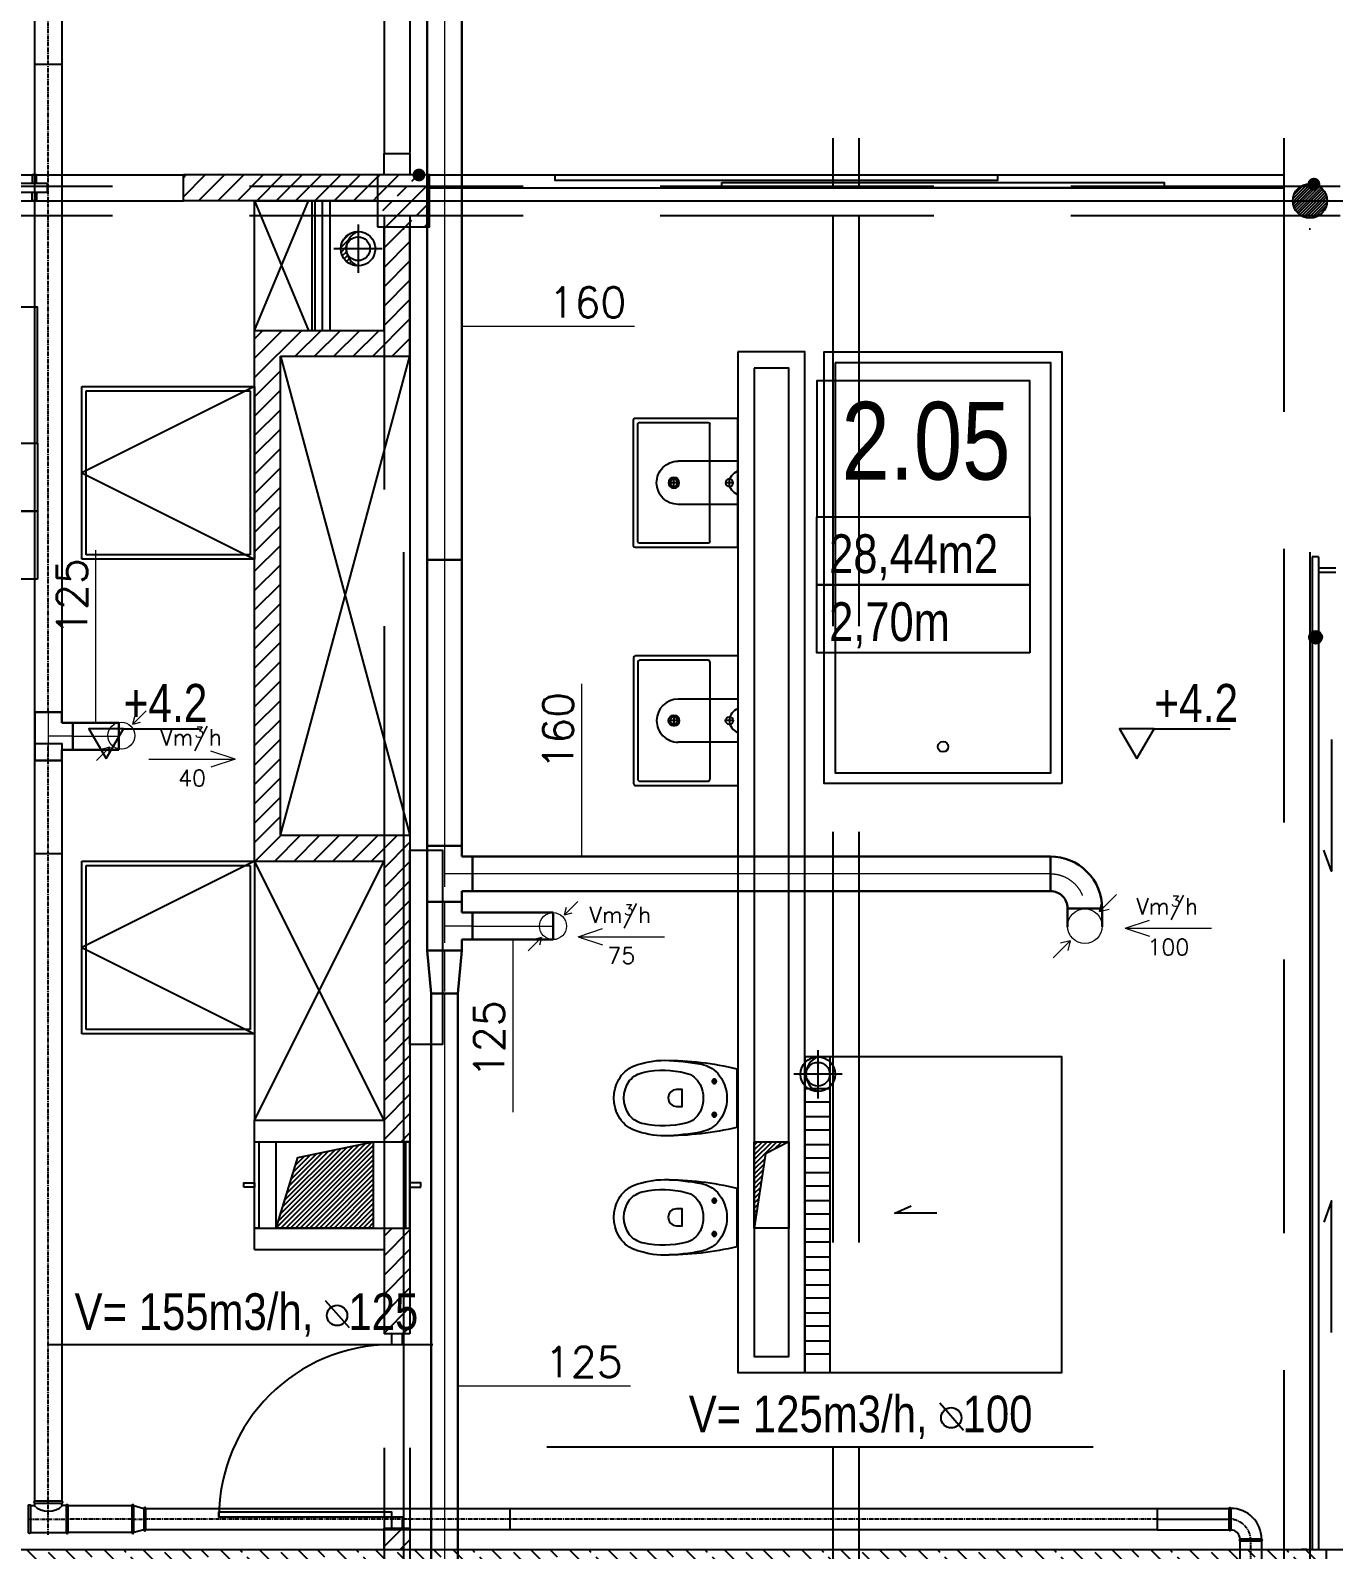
# Model space of a CAD drawing. Header units: millimetres. Extents: x -135140 to 267856, y -70704 to 149933.
# Drawn here: x -49266 to -43227, y 26277 to 33317 of the extents above; entities that cross this region are included whole.
import ezdxf
from ezdxf.enums import TextEntityAlignment as Align

# ---------------------------------------------------------------- set-up
doc = ezdxf.new("R2010")
doc.units = ezdxf.units.MM
doc.header["$LTSCALE"] = 99.9
for name, pattern in [('0707_PB_080619_gn_xref$0$ACAD_ISO10W100', [18, 12, -3, 0, -3]), ('ACAD_ISO03W100', [30, 12, -18]), ('ACAD_ISO10W100', [18, 12, -3, 0, -3]), ('AUDIT_D_080509132939-0', [0]), ('CENTER', [2, 1.25, -0.25, 0.25, -0.25]), ('DASHDOT', [25.4, 12.7, -6.35, 0, -6.35]), ('HIDDEN', [9.525, 6.35, -3.175])]:
    doc.linetypes.add(name, pattern=pattern)
for name, color, linetype in [('+48_ARMATURA', 251, 'Continuous'), ('+48_HACZE', 253, 'Continuous'), ('+48_KANALIZACJA SANIT.', 251, 'Continuous'), ('+48_KOTY', 250, 'Continuous'), ('+48_MEBLE', 251, 'Continuous'), ('+48_OPISY T', 251, 'Continuous'), ('+48_OPISY_POM', 250, 'Continuous'), ('+48_OSIE', 8, 'Continuous'), ('+48_PODCIAGI', 250, 'Continuous'), ('+48_PODCIĄG', 250, 'ACAD_ISO03W100'), ('+48_PRZEBICIA', 143, 'Continuous'), ('+48_SCIANY', 250, 'Continuous'), ('+48_SPUSTY', 150, 'Continuous'), ('+48_STOLARKA OKNA', 250, 'Continuous'), ('+48_STOLARKA_DRZWI', 250, 'Continuous'), ('+48_STOLARKA_OKNA', 250, 'Continuous'), ('+48_SŁUPY', 251, 'Continuous'), ('+48_WEŁNA', 252, 'Continuous'), ('+48_WIDOK', 250, 'Continuous'), ('+48_ŚCIANY_GK', 250, 'Continuous'), ('+48_ŻELBET', 250, 'Continuous'), ('ESI-CZERPNIA DOM', 5, 'Continuous'), ('WEN_NAW_OSIE', 2, 'CENTER'), ('WEN_NAW_ZLICZAC', 170, 'Continuous')]:
    doc.layers.add(name, color=color, linetype=linetype)
for name, color, linetype, lineweight in [('2DH_SYM', 64, 'Continuous', 18), ('2DL_OBJ', 64, 'Continuous', 18), ('2DL_PRO_N1', 10, 'Continuous', 30), ('2DL_PRO_W11', 160, 'Continuous', 30), ('2DL_SYM', 64, 'Continuous', 18), ('CP_AXISAC', 7, 'DASHDOT', 0), ('WENTYLACJA NAPISY', 7, 'Continuous', 25)]:
    doc.layers.add(name, color=color, linetype=linetype, lineweight=lineweight)
doc.styles.add('CP_ATTR', font='ROMANS.SHX')
doc.styles.get("Standard").update_dxf_attribs({"font": 'ARIAL.TTF'})
doc.styles.add('WRP_ARIAL', font='ARIAL.TTF', dxfattribs={"width": 0.8})
doc.linetypes.add('ZIGZAG', pattern='A,0.00254,-5.08,[131,ltypeshp.shx,S=5.08,R=0,X=-5.08,Y=0],-10.16,[131,ltypeshp.shx,S=5.08,R=180,X=5.08,Y=0],-5.08', length=20.32254)
pattern_1 = [(45, (-740392.266, -39830.8), (-11.22532015, 11.22532015), [])]
pattern_2 = [(225, (-740392.266, -39830.8), (44.9012806, -44.9012806), [])]

# ---------------------------------------------------------------- blocks, each defined once
blk = doc.blocks.new('wc_ego')
at = {"layer": '+48_ARMATURA'}
for p, q in [((13.6, 0), (-13.6, 0)), ((-9.2, -10.5), (-6.3, -10.5)), ((9.2, -10.5), (6.3, -10.5))]:
    blk.add_line(p, q, dxfattribs=at)
for points in [[(14.92, -47.55, 0.091012), (17.5, -33.49, 0.04468), (15.64, -16.3, 0.150678), (11.63, -9.05, 0.380316), (-11.63, -9.05, 0.150678), (-15.64, -16.3, 0.04468), (-17.5, -33.49, 0.091012), (-14.92, -47.55, 0.171854), (-8.54, -54.79, 0.258868), (8.54, -54.79, 0.171854)], [(-6.33, -17.09, 0.228329), (-11.6, -23.64, 0.112012), (-12.01, -43.05, 0.161795), (-8.11, -49.75, 0.320353), (8.11, -49.75, 0.161795), (12.01, -43.05, 0.112012), (11.6, -23.64, 0.228329), (6.33, -17.09, 0.236897)]]:
    blk.add_lwpolyline(points, format="xyb", close=True, dxfattribs=at)
blk.add_lwpolyline([(-3.86, -27.96), (-3.86, -25.31), (3.94, -25.31), (3.94, -27.96, -1), (-3.86, -27.96, -1)], format="xyb", dxfattribs=at)
for centre in [(-7.75, -10.5), (7.75, -10.5)]:
    blk.add_circle(centre, 1, dxfattribs=at)
for centre, start, end in [((128.21, -33.49), 166.71401, 180), ((-128.21, -33.49), 0, 13.28599)]:
    blk.add_arc(centre, 145.71, start, end, dxfattribs=at)
blk = doc.blocks.new('UMYWALKA')
at = {"layer": '+48_ARMATURA'}
for p, q in [((-30, 0), (-30, -47.6)), ((-30, 0), (30, 0)), ((-10, 0), (10, 0)), ((-10, 0), (-10, -27.7)), ((10, 0), (10, -27.7)), ((30, -47.6), (30, 0)), ((-1.95, -4), (1.95, -4)), ((0, -2.05), (0, -5.95)), ((-28, -13.8), (-28, -45.6)), ((-27.2, -13), (27.2, -13)), ((28, -45.6), (28, -13.8)), ((0, -27), (0, -32.4)), ((-2.7, -29.7), (2.7, -29.7)), ((0, -37.7), (0, -37.7)), ((-29.2, -48.4), (29.2, -48.4)), ((-27.2, -46.4), (27.2, -46.4))]:
    blk.add_line(p, q, dxfattribs=at)
for centre, radius in [((0, -4), 1.75), ((0, -29.7), 2.5), ((0, -29.7), 1.7)]:
    blk.add_circle(centre, radius, dxfattribs=at)
for centre, radius, start, end in [((0, 1.78), 5.78, 197.94525, 342.05475), ((-27.2, -13.8), 0.8, 90, 180), ((27.2, -13.8), 0.8, 0, 90), ((0, -27.7), 10, 180, 270), ((0, -27.7), 10, 270, 0), ((-29.2, -47.6), 0.8, 180, 270), ((-27.2, -45.6), 0.8, 180, 270), ((27.2, -45.6), 0.8, 270, 0), ((29.2, -47.6), 0.8, 270, 0)]:
    blk.add_arc(centre, radius, start, end, dxfattribs=at)
blk = doc.blocks.new('OPISY_POM_METKA')
at = {"layer": '+48_OPISY_POM', "ltscale": 5}
for points in [[(0, -70), (109.71, -70), (109.71, 0), (0, 0)], [(109.71, -105), (0, -105), (0, -70), (109.71, -70)]]:
    blk.add_lwpolyline(points, close=True, dxfattribs=at)
at = {"layer": '+48_OPISY_POM'}
blk.add_lwpolyline([(109.71, -140), (0, -140), (0, -105), (109.71, -105)], close=True, dxfattribs=at)
at = {"layer": '+48_OPISY_POM', "ltscale": 5, "style": 'WRP_ARIAL', "width": 0.8}
for tag, p, height in [('NRPOM', (25.76, -50.8), 40), ('POW', (6.35, -98.98), 20)]:
    blk.add_attdef(tag, p, '', height=height, dxfattribs=at)
at = {"layer": '+48_OPISY_POM', "style": 'WRP_ARIAL', "width": 0.8}
blk.add_attdef('H', (6.35, -133.98), '', height=20, dxfattribs=at)
blk = doc.blocks.new('BL10090ONAW_23')
at = {"ltscale": 0.15}
for points in [[(-100, -50), (-100, 50, -1), (-93, 50), (-93, -50, -1)], [(-50, -100), (50, -100, 1), (50, -93), (-50, -93, 1)]]:
    blk.add_lwpolyline(points, format="xyb", close=True, dxfattribs=at)
for radius in [143, 43]:
    blk.add_arc((-93, -93), radius, 0, 90, dxfattribs=at)
for p in [(-100, 0), (0, -100)]:
    blk.add_point(p, dxfattribs=at)
at = {"layer": 'WEN_NAW_OSIE', "ltscale": 0.15}
blk.add_arc((-100, -100), 100, 0, 90, dxfattribs=at)
blk = doc.blocks.new('SR-100ONAW_2673-7698801548_14')
at = {"ltscale": 0.15}
blk.add_lwpolyline([(0, -50), (0, 50), (2673.8, 50), (2673.8, -50)], close=True, dxfattribs=at)
for p in [(0, 0), (2673.8, 0)]:
    blk.add_point(p, dxfattribs=at)
at = {"layer": 'WEN_NAW_OSIE', "ltscale": 0.15}
blk.add_line((0, 0), (2673.8, 0), dxfattribs=at)
blk = doc.blocks.new('SR-100ONAW_4687-2118389647_14')
at = {"ltscale": 0.15}
blk.add_line((3000, -50), (3000, 50), dxfattribs=at)
blk.add_lwpolyline([(0, -50), (0, 50), (4687.2, 50), (4687.2, -50)], close=True, dxfattribs=at)
for p in [(0, 0), (4687.2, 0)]:
    blk.add_point(p, dxfattribs=at)
at = {"layer": 'WEN_NAW_OSIE', "ltscale": 0.15}
blk.add_line((0, 0), (4687.2, 0), dxfattribs=at)
blk = doc.blocks.new('RCLL125100ONAW_12')
at = {"ltscale": 0.15}
for p, q in [((-55.25, 62.5), (-8.75, 50)), ((-8.75, -50), (-55.25, -62.5))]:
    blk.add_line(p, q, dxfattribs=at)
for points in [[(-64, 62.5), (-64, -62.5, 1), (-55.25, -62.5), (-55.25, 62.5, 1)], [(0, -50), (0, 50, 1), (-8.75, 50), (-8.75, -50, 1)]]:
    blk.add_lwpolyline(points, format="xyb", close=True, dxfattribs=at)
for p in [(-64, 0), (0, 0)]:
    blk.add_point(p, dxfattribs=at)
at = {"layer": 'WEN_NAW_OSIE', "ltscale": 0.15}
blk.add_line((-64, 0), (0, 0), dxfattribs=at)
blk = doc.blocks.new('TCPL125125ONAW_24')
at = {"ltscale": 0.15}
blk.add_line((-83.25, -62.5), (83.25, -62.5), dxfattribs=at)
for points in [[(-83.25, 62.5), (-66.25, 62.5, 0.4142136), (-62.5, 66.25), (-62.5, 74.25)], [(83.25, 62.5), (66.25, 62.5, -0.4142136), (62.5, 66.25), (62.5, 74.25)], [(-66.25, 62.5, 0.3773585), (66.25, 62.5, 2.65)]]:
    blk.add_lwpolyline(points, format="xyb", dxfattribs=at)
for points in [[(62.5, 83), (-62.5, 83, 1), (-62.5, 74.25), (62.5, 74.25, 1)], [(-92, -62.5), (-92, 62.5, -1), (-83.25, 62.5), (-83.25, -62.5, -1)], [(92, -62.5), (92, 62.5, 1), (83.25, 62.5), (83.25, -62.5, 1)]]:
    blk.add_lwpolyline(points, format="xyb", close=True, dxfattribs=at)
for p in [(0, 83), (-92, 0), (92, 0)]:
    blk.add_point(p, dxfattribs=at)
at = {"layer": 'WEN_NAW_OSIE', "ltscale": 0.15}
for p, q in [((0, -72.5), (0, 83)), ((-92, 0), (92, 0))]:
    blk.add_line(p, q, dxfattribs=at)
blk = doc.blocks.new('SR-125ONAW_295-7682869883_14')
at = {"ltscale": 0.15}
blk.add_lwpolyline([(0, -62.5), (0, 62.5), (295.8, 62.5), (295.8, -62.5)], close=True, dxfattribs=at)
for p in [(0, 0), (295.8, 0)]:
    blk.add_point(p, dxfattribs=at)
at = {"layer": 'WEN_NAW_OSIE', "ltscale": 0.15}
blk.add_line((0, 0), (295.8, 0), dxfattribs=at)
blk = doc.blocks.new('SR-125ONAW_3511-0689724568_14')
at = {"ltscale": 0.15}
blk.add_line((3000, -62.5), (3000, 62.5), dxfattribs=at)
blk.add_lwpolyline([(0, -62.5), (0, 62.5), (3511.1, 62.5), (3511.1, -62.5)], close=True, dxfattribs=at)
for p in [(0, 0), (3511.1, 0)]:
    blk.add_point(p, dxfattribs=at)
at = {"layer": 'WEN_NAW_OSIE', "ltscale": 0.15}
blk.add_line((0, 0), (3511.1, 0), dxfattribs=at)
blk = doc.blocks.new('SR-125ONAW_6828-6206583030_14')
at = {"ltscale": 0.15}
for p, q in [((3000, -62.5), (3000, 62.5)), ((6000, -62.5), (6000, 62.5))]:
    blk.add_line(p, q, dxfattribs=at)
blk.add_lwpolyline([(0, -62.5), (0, 62.5), (6828.6, 62.5), (6828.6, -62.5)], close=True, dxfattribs=at)
for p in [(0, 0), (6828.6, 0)]:
    blk.add_point(p, dxfattribs=at)
at = {"layer": 'WEN_NAW_OSIE', "ltscale": 0.15}
blk.add_line((0, 0), (6828.6, 0), dxfattribs=at)
blk = doc.blocks.new('2CP_AC_PIPE_RO')
at = {"ltscale": 0.15}
for p, q in [((1, 0.5), (0, 0.5)), ((0, 0.5), (0, -0.5)), ((1, -0.5), (1, 0.5)), ((0, -0.5), (1, -0.5))]:
    blk.add_line(p, q, dxfattribs=at)
at = {"layer": 'CP_AXISAC', "ltscale": 0.15}
blk.add_line((0, 0), (1, 0), dxfattribs=at)
at = {"linetype": 'ByBlock', "ltscale": 0.15, "style": 'CP_ATTR', "flags": 9}
for tag in ['NAME', 'PRODUCER', 'PRODUCT-TYPE', 'ARTICLE', 'FLOW', 'OTHER']:
    blk.add_attdef(tag, (0, 0), '', height=0.0001, dxfattribs=at)
blk = doc.blocks.new('2DLAC038')
for p, q in [((0.424, 0.424), (0.919, 0.919)), ((0.424, 0.424), (0.495, 0.707)), ((0.424, 0.424), (0.707, 0.495)), ((-0.919, -0.919), (-0.424, -0.424)), ((-0.424, -0.424), (-0.707, -0.495)), ((-0.424, -0.424), (-0.495, -0.707))]:
    blk.add_line(p, q)
blk.add_circle((0, 0), 0.5)
at = {"linetype": 'ByBlock', "style": 'CP_ATTR', "flags": 9}
for tag, p in [('NAME', (-0.092, -0.018)), ('NUMBER', (-0.092, -0.018)), ('GROUP', (-0.092, -0.018)), ('ARTICLE', (-0.092, -0.019)), ('CHARACTER', (-0.092, -0.019)), ('TEMPERATURE', (-0.092, -0.018)), ('FLOW', (-0.092, -0.018)), ('PRODUCT-TYPE', (-0.092, -0.019)), ('ORDER-NO', (-0.092, -0.019)), ('PRODUCER', (-0.092, -0.019)), ('PN', (-0.091, -0.018)), ('OTHER', (-0.091, -0.018)), ('DN', (-0.091, -0.019)), ('POWER', (-0.091, -0.019)), ('VOLTAGE', (-0.091, -0.019))]:
    blk.add_attdef(tag, text='', height=0.00005, dxfattribs=at).set_placement(p, align=Align.MIDDLE_LEFT)
blk = doc.blocks.new('2CP_AC_TEE3_RO_D160_D160_L260_L130_A90')
at = {"ltscale": 0.15}
for p, q in [((0, -80), (0, 80)), ((0, 80), (50, 80)), ((50, 80), (50, 130)), ((50, 130), (210, 130)), ((210, 80), (210, 130)), ((260, 80), (210, 80)), ((260, -80), (260, 80)), ((0, -80), (260, -80))]:
    blk.add_line(p, q, dxfattribs=at)
at = {"layer": 'CP_AXISAC', "ltscale": 0.15}
for p, q in [((130, 130), (130, 0)), ((0, 0), (260, 0))]:
    blk.add_line(p, q, dxfattribs=at)
at = {"linetype": 'ByBlock', "ltscale": 0.15, "style": 'CP_ATTR', "flags": 9}
for tag in ['NAME', 'PRODUCER', 'PRODUCT-TYPE', 'ARTICLE', 'FLOW', 'OTHER']:
    blk.add_attdef(tag, (0, 0), '', height=0.0001, dxfattribs=at)
blk = doc.blocks.new('2CP_AC_TEE3_RO_D160_D125_L225_L130_A90')
at = {"ltscale": 0.15}
for p, q in [((0, -80), (0, 80)), ((0, 80), (50, 80)), ((50, 80), (50, 130)), ((50, 130), (175, 130)), ((175, 80), (175, 130)), ((225, 80), (175, 80)), ((225, -80), (225, 80)), ((0, -80), (225, -80))]:
    blk.add_line(p, q, dxfattribs=at)
at = {"layer": 'CP_AXISAC', "ltscale": 0.15}
for p, q in [((112.5, 130), (112.5, 0)), ((0, 0), (225, 0))]:
    blk.add_line(p, q, dxfattribs=at)
at = {"linetype": 'ByBlock', "ltscale": 0.15, "style": 'CP_ATTR', "flags": 9}
for tag in ['NAME', 'PRODUCER', 'PRODUCT-TYPE', 'ARTICLE', 'FLOW', 'OTHER']:
    blk.add_attdef(tag, (0, 0), '', height=0.0001, dxfattribs=at)
blk = doc.blocks.new('2CP_AC_ELBW_RO_D160_D160_R160_A90_E0_F0')
at = {"ltscale": 0.15}
for p, q in [((240, 160), (80, 160)), ((80, 160), (80, 160)), ((240, 160), (240, 160)), ((0, -80), (0, 80)), ((0, 80), (0, 80)), ((0, -80), (0, -80))]:
    blk.add_line(p, q, dxfattribs=at)
for radius in [240, 80]:
    blk.add_arc((0, 160), radius, 270, 0, dxfattribs=at)
at = {"layer": 'CP_AXISAC', "ltscale": 0.15}
for p, q in [((160, 160), (160, 160)), ((0, 0), (0, 0))]:
    blk.add_line(p, q, dxfattribs=at)
blk.add_arc((0, 160), 160, 270, 0, dxfattribs=at)
at = {"linetype": 'ByBlock', "ltscale": 0.15, "style": 'CP_ATTR', "flags": 9}
for tag in ['NAME', 'PRODUCER', 'PRODUCT-TYPE', 'ARTICLE', 'FLOW', 'OTHER']:
    blk.add_attdef(tag, (0, 0), '', height=0.0001, dxfattribs=at)
blk = doc.blocks.new('CPLS_465')
for q in [(-0.219, 0.094), (0.5, 0), (-0.219, -0.094)]:
    blk.add_line((-0.5, 0), q)
at = {"style": 'CP_ATTR'}
for s, height, p in [('Vm/h', 0.1875, (-0.37, 0.16)), ('3', 0.125, (0.031, 0.25))]:
    blk.add_text(s, height=height, dxfattribs=at).set_placement(p)
blk.add_attdef('VAL', text='', height=0.188, dxfattribs=at).set_placement((0, -0.219), align=Align.MIDDLE)
blk = doc.blocks.new('CPHS_DS08')
blk.add_line((0, 0), (2, 0))
at = {"style": 'CP_ATTR', "flags": 14}
blk.add_attdef('FI', text='', height=0.35, dxfattribs=at).set_placement((0.784, 0.275), align=Align.MIDDLE)
at = {"style": 'CP_ATTR', "flags": 12}
blk.add_attdef('EVAL_W_MM', text='', height=0.35, dxfattribs=at).set_placement((1.006, 0.275), align=Align.MIDDLE_LEFT)
at = {"linetype": 'ByBlock', "style": 'CP_ATTR', "flags": 9}
blk.add_attdef('VAL', text='', height=0.00005, dxfattribs=at).set_placement((0.408, 0.182), align=Align.MIDDLE_LEFT)
blk = doc.blocks.new('CPHS_DS09')
blk.add_line((0, 0), (-2, 0))
at = {"style": 'CP_ATTR', "flags": 14}
blk.add_attdef('FI', text='', height=0.35, dxfattribs=at).set_placement((-1.807, 0.275), align=Align.MIDDLE)
at = {"style": 'CP_ATTR', "flags": 12}
blk.add_attdef('EVAL_W_MM', text='', height=0.35, dxfattribs=at).set_placement((-1.604, 0.275), align=Align.MIDDLE_LEFT)
at = {"linetype": 'ByBlock', "style": 'CP_ATTR', "flags": 9}
blk.add_attdef('VAL', text='', height=0.00005, dxfattribs=at).set_placement((-1.342, 0.182), align=Align.MIDDLE_LEFT)
blk = doc.blocks.new('2CP_AC_TRNS_RO_D160_D125_L200_O0_Z0_E0_F0')
at = {"ltscale": 0.15}
for p, q in [((0, -80), (0, 80)), ((0, 80), (0, 80)), ((0, 80), (200, 62.5)), ((200, -62.5), (200, 62.5)), ((200, 62.5), (200, 62.5)), ((0, -80), (200, -62.5)), ((200, -62.5), (200, -62.5)), ((0, -80), (0, -80))]:
    blk.add_line(p, q, dxfattribs=at)
at = {"layer": 'CP_AXISAC', "ltscale": 0.15}
for p, q in [((0, 0), (0, 0)), ((0, 0), (200, 0)), ((200, 0), (200, 0))]:
    blk.add_line(p, q, dxfattribs=at)
at = {"linetype": 'ByBlock', "ltscale": 0.15, "style": 'CP_ATTR', "flags": 9}
for tag in ['NAME', 'PRODUCER', 'PRODUCT-TYPE', 'ARTICLE', 'FLOW', 'OTHER']:
    blk.add_attdef(tag, (0, 0), '', height=0.0001, dxfattribs=at)
blk = doc.blocks.new('2CP_AC_TEE3_RO_D125_D125_L225_L113_A90')
at = {"ltscale": 0.15}
for p, q in [((50, 62.5), (50, 113)), ((50, 113), (175, 113)), ((175, 62.5), (175, 113)), ((0, -62.5), (0, 62.5)), ((0, 62.5), (50, 62.5)), ((225, 62.5), (175, 62.5)), ((225, -62.5), (225, 62.5)), ((0, -62.5), (225, -62.5))]:
    blk.add_line(p, q, dxfattribs=at)
at = {"layer": 'CP_AXISAC', "ltscale": 0.15}
for p, q in [((112.5, 113), (112.5, 0)), ((0, 0), (225, 0))]:
    blk.add_line(p, q, dxfattribs=at)
at = {"linetype": 'ByBlock', "ltscale": 0.15, "style": 'CP_ATTR', "flags": 9}
for tag in ['NAME', 'PRODUCER', 'PRODUCT-TYPE', 'ARTICLE', 'FLOW', 'OTHER']:
    blk.add_attdef(tag, (0, 0), '', height=0.0001, dxfattribs=at)
blk = doc.blocks.new('CPLS_464')
for p, q in [((-0.5, 0), (0.5, 0)), ((0.5, 0), (0.219, 0.094)), ((0.5, 0), (0.219, -0.094))]:
    blk.add_line(p, q)
at = {"style": 'CP_ATTR'}
for s, height, p in [('Vm/h', 0.1875, (-0.37, 0.16)), ('3', 0.125, (0.031, 0.25))]:
    blk.add_text(s, height=height, dxfattribs=at).set_placement(p)
blk.add_attdef('VAL', text='', height=0.188, dxfattribs=at).set_placement((0, -0.219), align=Align.MIDDLE)

msp = doc.modelspace()

# ---------------------------------------------------------------- hatches: boundary and pattern name
at = {"layer": '+48_HACZE'}
h = msp.add_hatch(dxfattribs=at)
h.set_pattern_fill('ANSI31', color=256, scale=20, angle=180, style=0)
h.set_pattern_definition(pattern_2)
h.paths.add_polyline_path([(-48557.4, 32526.8), (-47657.4, 32526.8), (-47657.4, 32646.8), (-48557.4, 32646.8)])
edge = h.paths.add_edge_path(flags=17)
edge.add_line((-47657.4, 32646.8), (-48557.4, 32646.8))
at = {"layer": '+48_HACZE', "linetype": 'Continuous'}
h = msp.add_hatch(dxfattribs=at)
h.set_pattern_fill('ANSI33', color=256, scale=20, style=0)
h.set_pattern_definition([(45, (-740392.27, -39830.8), (-89.802561, 89.802561), []), (45, (-740302.46, -39830.8), (-89.802561, 89.802561), [63.5, -31.75])])
h.paths.add_polyline_path([(-47657.4, 32406.8), (-47417.4, 32406.8), (-47417.4, 32646.8), (-47657.4, 32646.8)])
at = {"layer": '+48_HACZE'}
h = msp.add_hatch(dxfattribs=at)
h.set_pattern_fill('ANSI31', color=256, scale=3, angle=180, style=0)
h.set_pattern_definition([(225, (-740392.266, -39830.8), (6.73519209, -6.73519209), [])])
edge = h.paths.add_edge_path()
edge.add_arc((-43337.4, 32526.8), 79.5, 0, 360)
h = msp.add_hatch(dxfattribs=at)
h.set_pattern_fill('ANSI31', color=256, scale=20, angle=180, style=0)
h.set_pattern_definition(pattern_2)
h.paths.add_polyline_path([(-47507.4, 32406.8), (-47627.4, 32406.8), (-47627.4, 31926.8), (-48227.4, 31926.8), (-48227.4, 29466.8), (-47627.4, 29466.8), (-47627.4, 28166.8), (-47507.4, 28166.8), (-47507.4, 29586.8), (-48107.4, 29586.8), (-48107.4, 31806.8), (-47507.4, 31806.8)])
h = msp.add_hatch(dxfattribs=at)
h.set_pattern_fill('ANSI31', color=256, scale=20, angle=180, style=0)
h.set_pattern_definition(pattern_2)
h.paths.add_polyline_path([(-47627.4, 27766.8), (-47507.4, 27766.8), (-47507.4, 27276.8), (-47627.4, 27276.8)])
h = msp.add_hatch(dxfattribs=at)
h.set_pattern_fill('ANSI31', color=256, scale=20, angle=180, style=0)
h.set_pattern_definition([(225, (-740392.266, -39830.8), (44.9012806, -44.9012806), [])])
h.paths.add_polyline_path([(-47537.4, 26376.8), (-47627.4, 26376.8), (-47627.4, 26276.8), (-47537.4, 26276.8)])
h.paths.add_polyline_path([(-47507.4, 26376.8), (-47537.4, 26376.8), (-47537.4, 26276.8), (-47507.4, 26276.8)])
at = {"layer": '+48_HACZE', "linetype": 'AUDIT_D_080509132939-0'}
h = msp.add_hatch(dxfattribs=at)
h.set_pattern_fill('ANSI33', color=256, scale=20, angle=90, style=0)
h.set_pattern_definition([(135, (-740392.27, -39830.8), (-89.802561, -89.802561), []), (135, (-740392.27, -39741), (-89.802561, -89.802561), [63.5, -31.75])])
h.paths.add_polyline_path([(-50507.4, 26276.8), (-43262.4, 26276.8), (-43262.4, 26126.8), (-50507.4, 26126.8)])
at = {"layer": '+48_OPISY T'}
h = msp.add_hatch(color=256, dxfattribs=at)
edge = h.paths.add_edge_path()
edge.add_arc((-47465.8, 32646.8), 30, 0, 360)
h = msp.add_hatch(color=256, dxfattribs=at)
edge = h.paths.add_edge_path()
edge.add_arc((-43318.7, 32604.1), 30, 0, 360)
h = msp.add_hatch(color=256, dxfattribs=at)
edge = h.paths.add_edge_path()
edge.add_arc((-43311, 30504.6), 30, 0, 360)
at = {"layer": '+48_PRZEBICIA'}
h = msp.add_hatch(dxfattribs=at)
h.set_pattern_fill('ANSI31', color=256, scale=5, style=0)
h.set_pattern_definition(pattern_1)
h.paths.add_polyline_path([(-47747.9, 32385.1, 0.414214), (-47827.9, 32305.1), (-47802.9, 32305.1, -0.000347), (-47802.9, 32305.2, -0.310345)])
h.paths.add_polyline_path([(-47802.9, 32305, -0.000347), (-47802.9, 32305.1), (-47827.9, 32305.1, 0.414214), (-47747.9, 32225.1, -0.310345)])
h = msp.add_hatch(dxfattribs=at)
h.set_pattern_fill('ANSI31', color=256, scale=5, style=0)
h.set_pattern_definition(pattern_1)
h.paths.add_polyline_path([(-48027.6, 28094.1), (-48127.4, 27766.8), (-47677.4, 27766.8), (-47677.4, 28166.8)])
h = msp.add_hatch(dxfattribs=at)
h.set_pattern_fill('ANSI31', color=256, scale=5, style=0)
h.set_pattern_definition([(45, (-740357.266, -39830.8), (-11.22532015, 11.22532015), [])])
h.paths.add_polyline_path([(-45872.4, 28166.8), (-45912.4, 28166.8), (-45912.4, 27766.8), (-45872.4, 28030.1)])
h.paths.add_polyline_path([(-45860.1, 28111.2), (-45752.4, 28166.8), (-45872.4, 28166.8), (-45872.4, 28030.1)])

# ---------------------------------------------------------------- linework, layer by layer
at = {"layer": '+48_ARMATURA'}
for p, q in [((-47417.4, 32646.8), (-43457.4, 32646.8)), ((-48227.4, 31926.8), (-48227.4, 32526.8)), ((-48227.4, 32526.8), (-47977.4, 31926.8)), ((-48227.4, 31926.8), (-47977.4, 32526.8)), ((-47417.4, 32586.8), (-43457.4, 32586.8)), ((-48107.4, 29586.8), (-47507.4, 31806.8)), ((-48107.4, 31806.8), (-47507.4, 29586.8)), ((-47507.4, 31806.8), (-47507.4, 29586.8)), ((-48227.4, 29466.8), (-48227.4, 28266.8)), ((-48227.4, 28266.8), (-47627.4, 29466.8)), ((-47627.4, 28266.8), (-48227.4, 29466.8))]:
    msp.add_line(p, q, dxfattribs=at)
for points in [[(-44487.4, 29826.8), (-45587.4, 29826.8), (-45587.4, 31826.8), (-44487.4, 31826.8)], [(-45537.4, 31776.8), (-45537.4, 29876.8), (-44537.4, 29876.8), (-44537.4, 31776.8)], [(-45677.4, 27096.8), (-44487.4, 27096.8), (-44487.4, 28560.8), (-45677.4, 28560.8)]]:
    msp.add_lwpolyline(points, close=True, dxfattribs=at)
for points in [[(-45562.4, 28560.8), (-45562.4, 27096.8)], [(-45562.4, 28479.8), (-45677.4, 28479.8)], [(-45677.4, 28413), (-45562.4, 28413)], [(-45562.4, 28350), (-45677.4, 28350)], [(-45677.4, 28283.2), (-45562.4, 28283.2)], [(-45562.4, 28220.2), (-45677.4, 28220.2)], [(-45677.4, 28153.4), (-45562.4, 28153.4)], [(-45562.4, 28090.4), (-45677.4, 28090.4)], [(-45677.4, 28023.6), (-45562.4, 28023.6)], [(-45562.4, 27960.6), (-45677.4, 27960.6)], [(-45677.4, 27893.8), (-45562.4, 27893.8)], [(-45562.4, 27830.8), (-45677.4, 27830.8)], [(-45065.4, 27836.1), (-45261.3, 27836.1), (-45184.6, 27870.2)], [(-45677.4, 27764), (-45562.4, 27764)], [(-45562.4, 27701), (-45677.4, 27701)], [(-45677.4, 27634.2), (-45562.4, 27634.2)], [(-45562.4, 27571.2), (-45677.4, 27571.2)], [(-45677.4, 27504.4), (-45562.4, 27504.4)], [(-45562.4, 27441.4), (-45677.4, 27441.4)], [(-45677.4, 27374.6), (-45562.4, 27374.6)], [(-45562.4, 27311.6), (-45677.4, 27311.6)], [(-45677.4, 27244.8), (-45562.4, 27244.8)], [(-45562.4, 27181.8), (-45677.4, 27181.8)], [(-43351.6, 26276.8), (-43376.7, 26276.8)]]:
    msp.add_lwpolyline(points, dxfattribs=at)
msp.add_circle((-45037.4, 29997.5), 24.1, dxfattribs=at)
at = {"layer": '+48_KANALIZACJA SANIT.', "ltscale": 0.5}
msp.add_circle((-45617.4, 28479.8), 55, dxfattribs=at)
at = {"layer": '+48_KOTY', "ltscale": 5}
for p, q in [((-48835.1, 30080.8), (-48483.1, 30080.8)), ((-44059, 30080.8), (-43707, 30080.8))]:
    msp.add_line(p, q, dxfattribs=at)
for points in [[(-48915.2, 29942.1), (-48835.1, 30080.8), (-48995.3, 30080.8)], [(-44139, 29942.1), (-44059, 30080.8), (-44219.1, 30080.8)]]:
    msp.add_lwpolyline(points, close=True, dxfattribs=at)
at = {"layer": '+48_OPISY T'}
msp.add_circle((-43311, 30504.6), 30, dxfattribs=at)
at = {"layer": '+48_OSIE', "linetype": 'ACAD_ISO10W100', "ltscale": 5}
for p, q in [((-47537.4, 39890), (-47537.4, 15416.2)), ((-43337.4, 39890), (-43337.4, 15416.2)), ((-57211.1, 32526.8), (-26431.4, 32526.8)), ((-57211.1, 26276.8), (-26431.4, 26276.8))]:
    msp.add_line(p, q, dxfattribs=at)
at = {"layer": '+48_PODCIAGI', "linetype": 'HIDDEN', "ltscale": 3}
for p, q in [((-45547.4, 32458.3), (-45547.4, 26126.8)), ((-45427.4, 32458.3), (-45427.4, 26126.8))]:
    msp.add_line(p, q, dxfattribs=at)
at = {"layer": '+48_PODCIĄG', "linetype": 'HIDDEN', "ltscale": 2}
for p, q in [((-45547.4, 38526.8), (-45547.4, 32595.3)), ((-45427.4, 38526.8), (-45427.4, 32595.3)), ((-43457.4, 38526.8), (-43457.4, 16926.8)), ((-52057.4, 32595.3), (-43197.4, 32595.3)), ((-52057.4, 32458.3), (-43197.4, 32458.3)), ((-47627.4, 32458.3), (-47627.4, 26126.8)), ((-47507.4, 32458.3), (-47507.4, 26126.8))]:
    msp.add_line(p, q, dxfattribs=at)
at = {"layer": '+48_PRZEBICIA', "linetype": '0707_PB_080619_gn_xref$0$ACAD_ISO10W100', "ltscale": 0.5}
for p, q in [((-47747.9, 32417.1), (-47747.9, 32193.1)), ((-47635.9, 32305.1), (-47859.9, 32305.1)), ((-45617.4, 28591.8), (-45617.4, 28367.8)), ((-45505.4, 28479.8), (-45729.4, 28479.8))]:
    msp.add_line(p, q, dxfattribs=at)
at = {"layer": '+48_PRZEBICIA'}
for points in [[(-48127.4, 28166.8), (-47677.4, 28166.8), (-47677.4, 27766.8), (-48127.4, 27766.8)], [(-45752.4, 28166.8), (-45752.4, 27766.8), (-45912.4, 27766.8), (-45912.4, 28166.8)]]:
    msp.add_lwpolyline(points, close=True, dxfattribs=at)
for points in [[(-48127.4, 27766.8), (-48027.6, 28094.1), (-47677.4, 28166.8)], [(-45752.4, 28166.8), (-45860.1, 28111.2), (-45912.4, 27766.8)]]:
    msp.add_lwpolyline(points, dxfattribs=at)
for centre in [(-47747.9, 32305.1), (-45617.4, 28479.8)]:
    msp.add_circle(centre, 80, dxfattribs=at)
for centre in [(-47717.2, 32305.1), (-45586.7, 28479.8)]:
    msp.add_arc(centre, 85.7, 110.98295, 249.01705, dxfattribs=at)
at = {"layer": '+48_SCIANY'}
for p, q in [((-47657.4, 32646.8), (-48557.4, 32646.8)), ((-47657.4, 32526.8), (-48557.4, 32526.8)), ((-47627.4, 31926.8), (-47627.4, 32406.8)), ((-47507.4, 31806.8), (-47507.4, 32406.8)), ((-48227.4, 31926.8), (-47627.4, 31926.8)), ((-48107.4, 31806.8), (-47507.4, 31806.8)), ((-48107.4, 29586.8), (-47507.4, 29586.8)), ((-47507.4, 29586.8), (-47507.4, 28166.8)), ((-48227.4, 29466.8), (-47627.4, 29466.8)), ((-47627.4, 29466.8), (-47627.4, 28166.8)), ((-47627.4, 28166.8), (-47507.4, 28166.8)), ((-47627.4, 27766.8), (-47507.4, 27766.8)), ((-47627.4, 27766.8), (-47627.4, 27276.8)), ((-47507.4, 27766.8), (-47507.4, 27276.8))]:
    msp.add_line(p, q, dxfattribs=at)
at = {"layer": '+48_SCIANY', "ltscale": 0.1}
msp.add_line((-47507.4, 27276.8), (-47627.4, 27276.8), dxfattribs=at)
at = {"layer": '+48_SCIANY'}
for points in [[(-47627.4, 32646.8), (-47627.4, 32746.8), (-47507.4, 32746.8), (-47507.4, 32646.8)], [(-48557.4, 32526.8), (-48557.4, 32646.8)], [(-48557.4, 32526.8), (-48557.4, 32564.2)], [(-48227.4, 29466.8), (-48227.4, 31926.8)], [(-48107.4, 29586.8), (-48107.4, 31806.8)], [(-47627.4, 26276.8), (-47627.4, 26376.8), (-47507.4, 26376.8), (-47507.4, 26276.8)]]:
    msp.add_lwpolyline(points, dxfattribs=at)
msp.add_lwpolyline([(-47657.4, 32406.8), (-47417.4, 32406.8), (-47417.4, 32646.8), (-47657.4, 32646.8)], close=True, dxfattribs=at)
at = {"layer": '+48_SPUSTY'}
msp.add_circle((-47747.9, 32305.1), 55, dxfattribs=at)
at = {"layer": '+48_STOLARKA OKNA'}
for points in [[(-43237.4, 30030.8), (-43237.4, 29420.1), (-43273.4, 29518.1)], [(-43237.4, 27282.2), (-43237.4, 27892.9), (-43273.4, 27794.9)]]:
    msp.add_lwpolyline(points, dxfattribs=at)
at = {"layer": '+48_STOLARKA_DRZWI'}
for points in [[(-50107.4, 32606.8), (-50107.4, 32566.8), (-49187.4, 32566.8), (-49187.4, 32606.8), (-50107.4, 32606.8)], [(-49237.4, 32606.8), (-49237.4, 32646.8), (-49257.4, 32646.8), (-49257.4, 32606.8)], [(-49237.4, 32566.8), (-49237.4, 32526.8), (-49257.4, 32526.8), (-49257.4, 32566.8)]]:
    msp.add_lwpolyline(points, dxfattribs=at)
for points in [[(-47592.4, 27276.8), (-47592.4, 27226.8), (-47542.4, 27226.8), (-47542.4, 27276.8)], [(-47592.4, 26426.8), (-48392.4, 26426.8), (-48392.4, 26451.8), (-47592.4, 26451.8)], [(-47592.4, 26426.8), (-47592.4, 26376.8), (-47542.4, 26376.8), (-47542.4, 26426.8)]]:
    msp.add_lwpolyline(points, close=True, dxfattribs=at)
msp.add_arc((-47592.4, 26426.8), 800, 90, 180, dxfattribs=at)
at = {"layer": '+48_STOLARKA_OKNA'}
for p, q in [((-43297.4, 30826.8), (-43217.4, 30826.8)), ((-43297.4, 30806.8), (-43217.4, 30806.8)), ((-43327.4, 26276.8), (-43297.4, 26276.8))]:
    msp.add_line(p, q, dxfattribs=at)
at = {"layer": '+48_STOLARKA_OKNA', "linetype": 'HIDDEN', "ltscale": 2}
for points in [[(-49027.4, 31666.8), (-48227.4, 31666.8), (-48227.4, 30866.8), (-49027.4, 30866.8)], [(-49007.4, 31646.8), (-48247.4, 31646.8), (-48247.4, 30886.8), (-49007.4, 30886.8)], [(-49027.4, 29466.8), (-48227.4, 29466.8), (-48227.4, 28666.8), (-49027.4, 28666.8)], [(-49007.4, 29446.8), (-48247.4, 29446.8), (-48247.4, 28686.8), (-49007.4, 28686.8)]]:
    msp.add_lwpolyline(points, close=True, dxfattribs=at)
for points in [[(-48227.4, 31666.8), (-49027.4, 31266.8), (-48227.4, 30866.8)], [(-48227.4, 29466.8), (-49027.4, 29066.8), (-48227.4, 28666.8)]]:
    msp.add_lwpolyline(points, dxfattribs=at)
at = {"layer": '+48_STOLARKA_OKNA'}
for points in [[(-43297.4, 30876.8), (-43327.4, 30876.8)], [(-43327.4, 30876.8), (-43327.4, 26276.8)], [(-43297.4, 30876.8), (-43297.4, 26276.8)]]:
    msp.add_lwpolyline(points, dxfattribs=at)
at = {"layer": '+48_SŁUPY', "linetype": 'AUDIT_D_080509132939-0'}
msp.add_circle((-43337.4, 32526.8), 79.5, dxfattribs=at)
at = {"layer": '+48_WEŁNA', "linetype": 'ZIGZAG', "ltscale": 0.7}
msp.add_line((-47912.4, 31926.8), (-47912.4, 32526.8), dxfattribs=at)
at = {"layer": '+48_WIDOK', "linetype": 'HIDDEN', "ltscale": 3}
for p, q in [((-47627.4, 33726.8), (-47627.4, 32751.3)), ((-47507.4, 33726.8), (-47507.4, 32751.3)), ((-49437.4, 32646.8), (-48557.4, 32646.8)), ((-49437.4, 32526.8), (-48557.4, 32526.8))]:
    msp.add_line(p, q, dxfattribs=at)
at = {"layer": '+48_WIDOK'}
for points in [[(-46835.1, 32646.8), (-44785.1, 32646.8), (-44785.1, 32621.8), (-46835.1, 32621.8)], [(-46062.4, 32611.8), (-44012.4, 32611.8), (-44012.4, 32586.8), (-46062.4, 32586.8)], [(-47507.4, 29518.1), (-47357.4, 29518.1), (-47357.4, 28618.1), (-47507.4, 28618.1)], [(-48227.4, 28166.8), (-48207.4, 28166.8), (-48207.4, 27766.8), (-48227.4, 27766.8)], [(-47507.4, 28166.8), (-47527.4, 28166.8), (-47527.4, 27766.8), (-47507.4, 27766.8)], [(-48277.4, 27956.8), (-48277.4, 27976.8), (-48227.4, 27976.8), (-48227.4, 27956.8)], [(-47457.4, 27956.8), (-47457.4, 27976.8), (-47507.4, 27976.8), (-47507.4, 27956.8)]]:
    msp.add_lwpolyline(points, close=True, dxfattribs=at)
at = {"layer": '+48_ŚCIANY_GK'}
for p, q in [((-47959.9, 31926.8), (-47959.9, 32526.8)), ((-47947.4, 31926.8), (-47947.4, 32526.8)), ((-47877.4, 31926.8), (-47877.4, 32526.8)), ((-48227.4, 28266.8), (-47627.4, 28266.8)), ((-48227.4, 28166.8), (-48227.4, 28266.8)), ((-48227.4, 28166.8), (-47627.4, 28166.8)), ((-48227.4, 27766.8), (-47627.4, 27766.8)), ((-48227.4, 27666.8), (-48227.4, 27766.8)), ((-48227.4, 27666.8), (-47627.4, 27666.8))]:
    msp.add_line(p, q, dxfattribs=at)
msp.add_lwpolyline([(-45987.4, 31826.8), (-45987.4, 27096.8), (-45677.4, 27096.8), (-45677.4, 31826.8)], close=True, dxfattribs=at)
msp.add_lwpolyline([(-45912.4, 31751.8), (-45912.4, 27171.8), (-45752.4, 27171.8), (-45752.4, 31751.8), (-45752.4, 31751.8), (-45912.4, 31751.8)], dxfattribs=at)
at = {"layer": '+48_ŻELBET', "linetype": 'AUDIT_D_080509132939-0'}
msp.add_lwpolyline([(-47657.4, 32406.8), (-47417.4, 32406.8), (-47417.4, 32646.8), (-47657.4, 32646.8)], close=True, dxfattribs=at)
at = {"layer": '+48_ŻELBET', "linetype": 'Continuous'}
msp.add_lwpolyline([(-50507.4, 26276.8), (-43262.4, 26276.8), (-43262.4, 26126.8), (-50507.4, 26126.8)], close=True, dxfattribs=at)
at = {"layer": '+48_ŻELBET', "linetype": 'AUDIT_D_080509132939-0'}
msp.add_circle((-43337.4, 32526.8), 79.5, dxfattribs=at)
at = {"layer": '2DL_PRO_W11', "ltscale": 0.15}
for p, q in [((-44459.9, 29248.4), (-44459.8, 29161.8)), ((-44299.9, 29248.4), (-44300, 29162.9))]:
    msp.add_line(p, q, dxfattribs=at)
at = {"layer": 'ESI-CZERPNIA DOM', "ltscale": 0.15}
for p, q in [((-44044.3, 26468), (-43711.1, 26468)), ((-44044.3, 26368), (-43711.1, 26368))]:
    msp.add_line(p, q, dxfattribs=at)
at = {"layer": 'ESI-CZERPNIA DOM', "color": 2, "ltscale": 0.15}
msp.add_line((-44044.3, 26418), (-43711.1, 26418), dxfattribs=at)
at = {"layer": 'WENTYLACJA NAPISY', "linetype": 'ByBlock'}
for points in [[(-47787.7, 27303.8), (-47898.8, 27429.1)], [(-44941.7, 26829.5), (-45052.9, 26954.8)]]:
    msp.add_lwpolyline(points, dxfattribs=at)
at = {"layer": 'WENTYLACJA NAPISY'}
for points in [[(-47401.4, 27225.1), (-49183.2, 27225.1)], [(-44340.9, 26750.8), (-46872.8, 26750.8)]]:
    msp.add_lwpolyline(points, dxfattribs=at)
at = {"layer": 'WENTYLACJA NAPISY', "linetype": 'ByBlock'}
for centre in [(-47845.1, 27361.9), (-44999.1, 26887.6)]:
    msp.add_circle(centre, 47.2, dxfattribs=at)

# ---------------------------------------------------------------- block references
at = {"layer": '+48_ARMATURA', "xscale": -10, "yscale": 10, "zscale": 10, "rotation": 270}
for p in [(-45992.4, 28369.2), (-45992.4, 27816.4)]:
    msp.add_blockref('wc_ego', p, dxfattribs=at)
at = {"layer": '+48_MEBLE', "yscale": 10, "zscale": 10, "rotation": 270}
for p, xscale in [((-45987.4, 31220.3), -10), ((-45987.4, 30118.4), 10)]:
    msp.add_blockref('UMYWALKA', p, dxfattribs=dict(at, xscale=xscale))
at = {"layer": '+48_OPISY_POM'}
ref = msp.add_blockref('OPISY_POM_METKA', (-50221.4, 32033.9), dxfattribs=dict(at, xscale=9, yscale=9, zscale=8.999999999993353))
ref.add_attrib('H', '2,70m', (-50164.2, 30828.2), dxfattribs={"height": 180, "style": 'WRP_ARIAL', "width": 0.8})
ref.add_attrib('NRPOM', '2.02', (-50107.1, 31576.7), dxfattribs={"ltscale": 5, "height": 360, "style": 'WRP_ARIAL', "width": 0.8})
ref.add_attrib('POW', '14,42m2', (-50164.2, 31143.2), dxfattribs={"ltscale": 5, "height": 180, "style": 'WRP_ARIAL', "width": 0.8})
ref = msp.add_blockref('OPISY_POM_METKA', (-45622.1, 31692.5), dxfattribs=dict(at, xscale=9, yscale=9, zscale=8.999999999994316))
ref.add_attrib('H', '2,70m', (-45564.9, 30486.7), dxfattribs={"height": 180, "style": 'WRP_ARIAL', "width": 0.8})
ref.add_attrib('NRPOM', '2.05', (-45507.9, 31235.2), dxfattribs={"ltscale": 5, "height": 360, "style": 'WRP_ARIAL', "width": 0.8})
ref.add_attrib('POW', '28,44m2', (-45564.9, 30801.7), dxfattribs={"ltscale": 5, "height": 180, "style": 'WRP_ARIAL', "width": 0.8})
at = {"layer": '2DH_SYM', "ltscale": 0.15}
ref = msp.add_blockref('CPHS_DS08', (-47267.4, 31946.2), dxfattribs=dict(at, xscale=400, yscale=400, zscale=400))
ref.add_attrib('EVAL_W_MM', '160', dxfattribs={"layer": '0', "height": 140, "style": 'CP_ATTR', "flags": 12}).set_placement((-46864.8, 32056.2), align=Align.MIDDLE_LEFT)
ref = msp.add_blockref('CPHS_DS08', (-48963.3, 30108.1), dxfattribs=dict(at, xscale=400, yscale=400, zscale=400, rotation=90))
ref.add_attrib('EVAL_W_MM', '125', dxfattribs={"layer": '0', "height": 140, "rotation": 90, "style": 'CP_ATTR', "flags": 12}).set_placement((-49073.3, 30510.7), align=Align.MIDDLE_LEFT)
ref = msp.add_blockref('CPHS_DS08', (-46710.9, 29488.4), dxfattribs=dict(at, xscale=400, yscale=400, zscale=400, rotation=90))
ref.add_attrib('EVAL_W_MM', '160', dxfattribs={"layer": '0', "height": 140, "rotation": 90, "style": 'CP_ATTR', "flags": 12}).set_placement((-46820.9, 29891), align=Align.MIDDLE_LEFT)
ref = msp.add_blockref('CPHS_DS09', (-47030.5, 29103.4), dxfattribs=dict(at, xscale=400, yscale=400, zscale=400, rotation=90))
ref.add_attrib('EVAL_W_MM', '125', dxfattribs={"layer": '0', "height": 140, "rotation": 90, "style": 'CP_ATTR', "flags": 12}).set_placement((-47140.5, 28461.8), align=Align.MIDDLE_LEFT)
ref = msp.add_blockref('CPHS_DS08', (-47284.9, 27036.2), dxfattribs=dict(at, xscale=400, yscale=400, zscale=400))
ref.add_attrib('EVAL_W_MM', '125', dxfattribs={"layer": '0', "height": 140, "style": 'CP_ATTR', "flags": 12}).set_placement((-46882.3, 27146.2), align=Align.MIDDLE_LEFT)
at = {"layer": '2DL_OBJ', "ltscale": 0.15}
for p, xscale, yscale, zscale in [((-48844.6, 30048.6), 125, 125, 125), ((-44379.9, 29165.9), 160, 160, 160), ((-46844.7, 29165.9), 125, 125, 125)]:
    msp.add_blockref('2DLAC038', p, dxfattribs=dict(at, xscale=xscale, yscale=yscale, zscale=zscale))
at = {"layer": '2DL_PRO_N1', "ltscale": 0.15, "zscale": 125, "rotation": 270}
msp.add_blockref('2CP_AC_TEE3_RO_D125_D125_L225_L113_A90', (-49183.2, 30158.1), dxfattribs=at)
at = {"layer": '2DL_PRO_N1', "ltscale": 0.15, "xscale": 213.7826658831036, "yscale": 125, "zscale": 125}
msp.add_blockref('2CP_AC_PIPE_RO', (-49070.2, 30045.6), dxfattribs=at)
at = {"layer": '2DL_PRO_W11', "ltscale": 0.15}
for p, xscale, yscale, zscale, rotation in [((-47347.4, 33863.5), 3000, 160, 160, 270), ((-47347.4, 30863.5), 1325.122450716968, 160, 160, 270), ((-44539.9, 29408.4), 2677.490837272024, 160, 160, 180), ((-47347.4, 28853.4), 3000, 125, 125, 270)]:
    msp.add_blockref('2CP_AC_PIPE_RO', p, dxfattribs=dict(at, xscale=xscale, yscale=yscale, zscale=zscale, rotation=rotation))
at = {"layer": '2DL_PRO_W11', "ltscale": 0.15, "zscale": 160, "rotation": 270}
for name, p in [('2CP_AC_TEE3_RO_D160_D160_L260_L130_A90', (-47347.4, 29538.4)), ('2CP_AC_TEE3_RO_D160_D125_L225_L130_A90', (-47347.4, 29278.4)), ('2CP_AC_TRNS_RO_D160_D125_L200_O0_Z0_E0_F0', (-47347.4, 29053.4))]:
    msp.add_blockref(name, p, dxfattribs=at)
at = {"layer": '2DL_PRO_W11', "ltscale": 0.15, "yscale": -1, "zscale": 160}
msp.add_blockref('2CP_AC_ELBW_RO_D160_D160_R160_A90_E0_F0', (-44539.9, 29408.4), dxfattribs=at)
at = {"layer": '2DL_PRO_W11', "ltscale": 0.15, "xscale": 373.9463775111944, "yscale": 125, "zscale": 125}
msp.add_blockref('2CP_AC_PIPE_RO', (-47217.4, 29165.9), dxfattribs=at)
at = {"layer": '2DL_SYM', "ltscale": 0.15, "xscale": 400, "yscale": 400, "zscale": 400}
for name, p, values in [('CPLS_464', (-48517.1, 29939.5), {'VAL': '40'}), ('CPLS_465', (-43993.5, 29156.4), {'VAL': '100'}), ('CPLS_465', (-46527.9, 29116.9), {'VAL': '75'})]:
    msp.add_blockref(name, p, dxfattribs=at).add_auto_attribs(values)
at = {"layer": 'WEN_NAW_ZLICZAC', "ltscale": 0.15}
for name, p, rotation in [('SR-125ONAW_6828-6206583030_14', (-49183.2, 30158.1), 90), ('SR-125ONAW_3511-0689724568_14', (-49183.2, 26501), 90), ('SR-125ONAW_295-7682869883_14', (-48795.5, 26418), 180), ('SR-100ONAW_4687-2118389647_14', (-44044.3, 26418), 180), ('SR-100ONAW_2673-7698801548_14', (-43611.1, 23644.2), 90)]:
    msp.add_blockref(name, p, dxfattribs=dict(at, rotation=rotation))
for name, p in [('TCPL125125ONAW_24', (-49183.2, 26418)), ('RCLL125100ONAW_12', (-48731.5, 26418)), ('BL10090ONAW_23', (-43611.1, 26418))]:
    msp.add_blockref(name, p, dxfattribs=at)

# ---------------------------------------------------------------- texts
at = {"layer": '+48_KOTY', "style": 'WRP_ARIAL', "width": 0.8}
for p in [(-48834.4, 30112.2), (-44058.2, 30112.2)]:
    msp.add_attdef('+4.2', p, '', height=176, dxfattribs=at)
at = {"layer": 'WENTYLACJA NAPISY', "char_height": 169.531, "width": 522008.156, "attachment_point": 1}
for s, insert in [('{\\fArial Narrow|b0|i0|c238|p0;V= 155m3/h,   125}', (-49061.5, 27464.4)), ('{\\fArial Narrow|b0|i0|c238|p0;V= 125m3/h,   100}', (-46215.5, 26990.1))]:
    msp.add_mtext(s, dxfattribs=dict(at, insert=insert))

doc.saveas('drawing.dxf')
